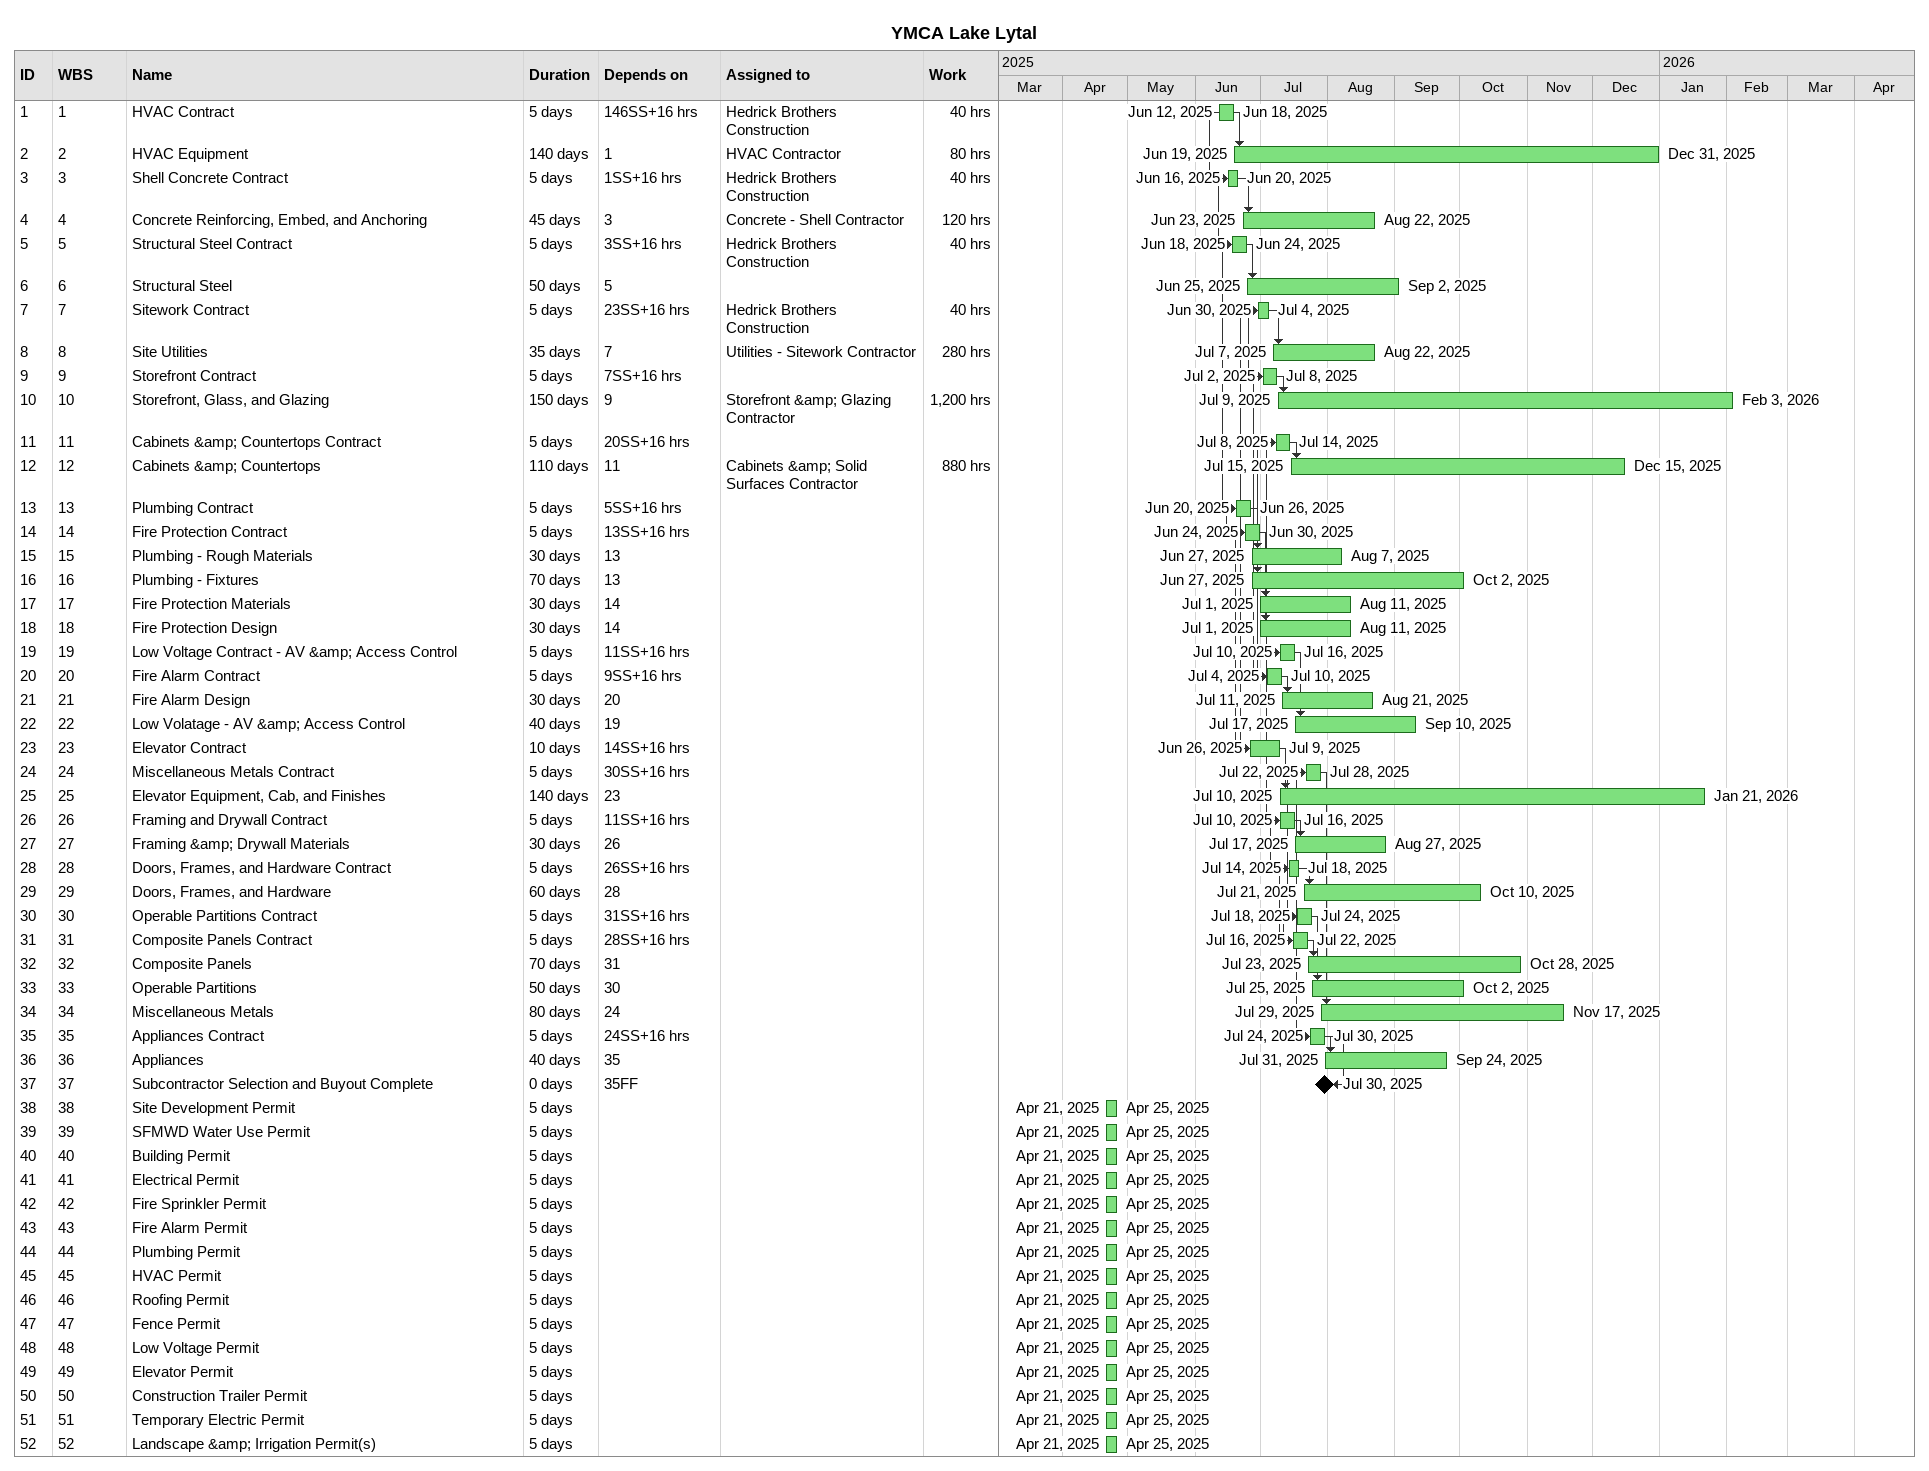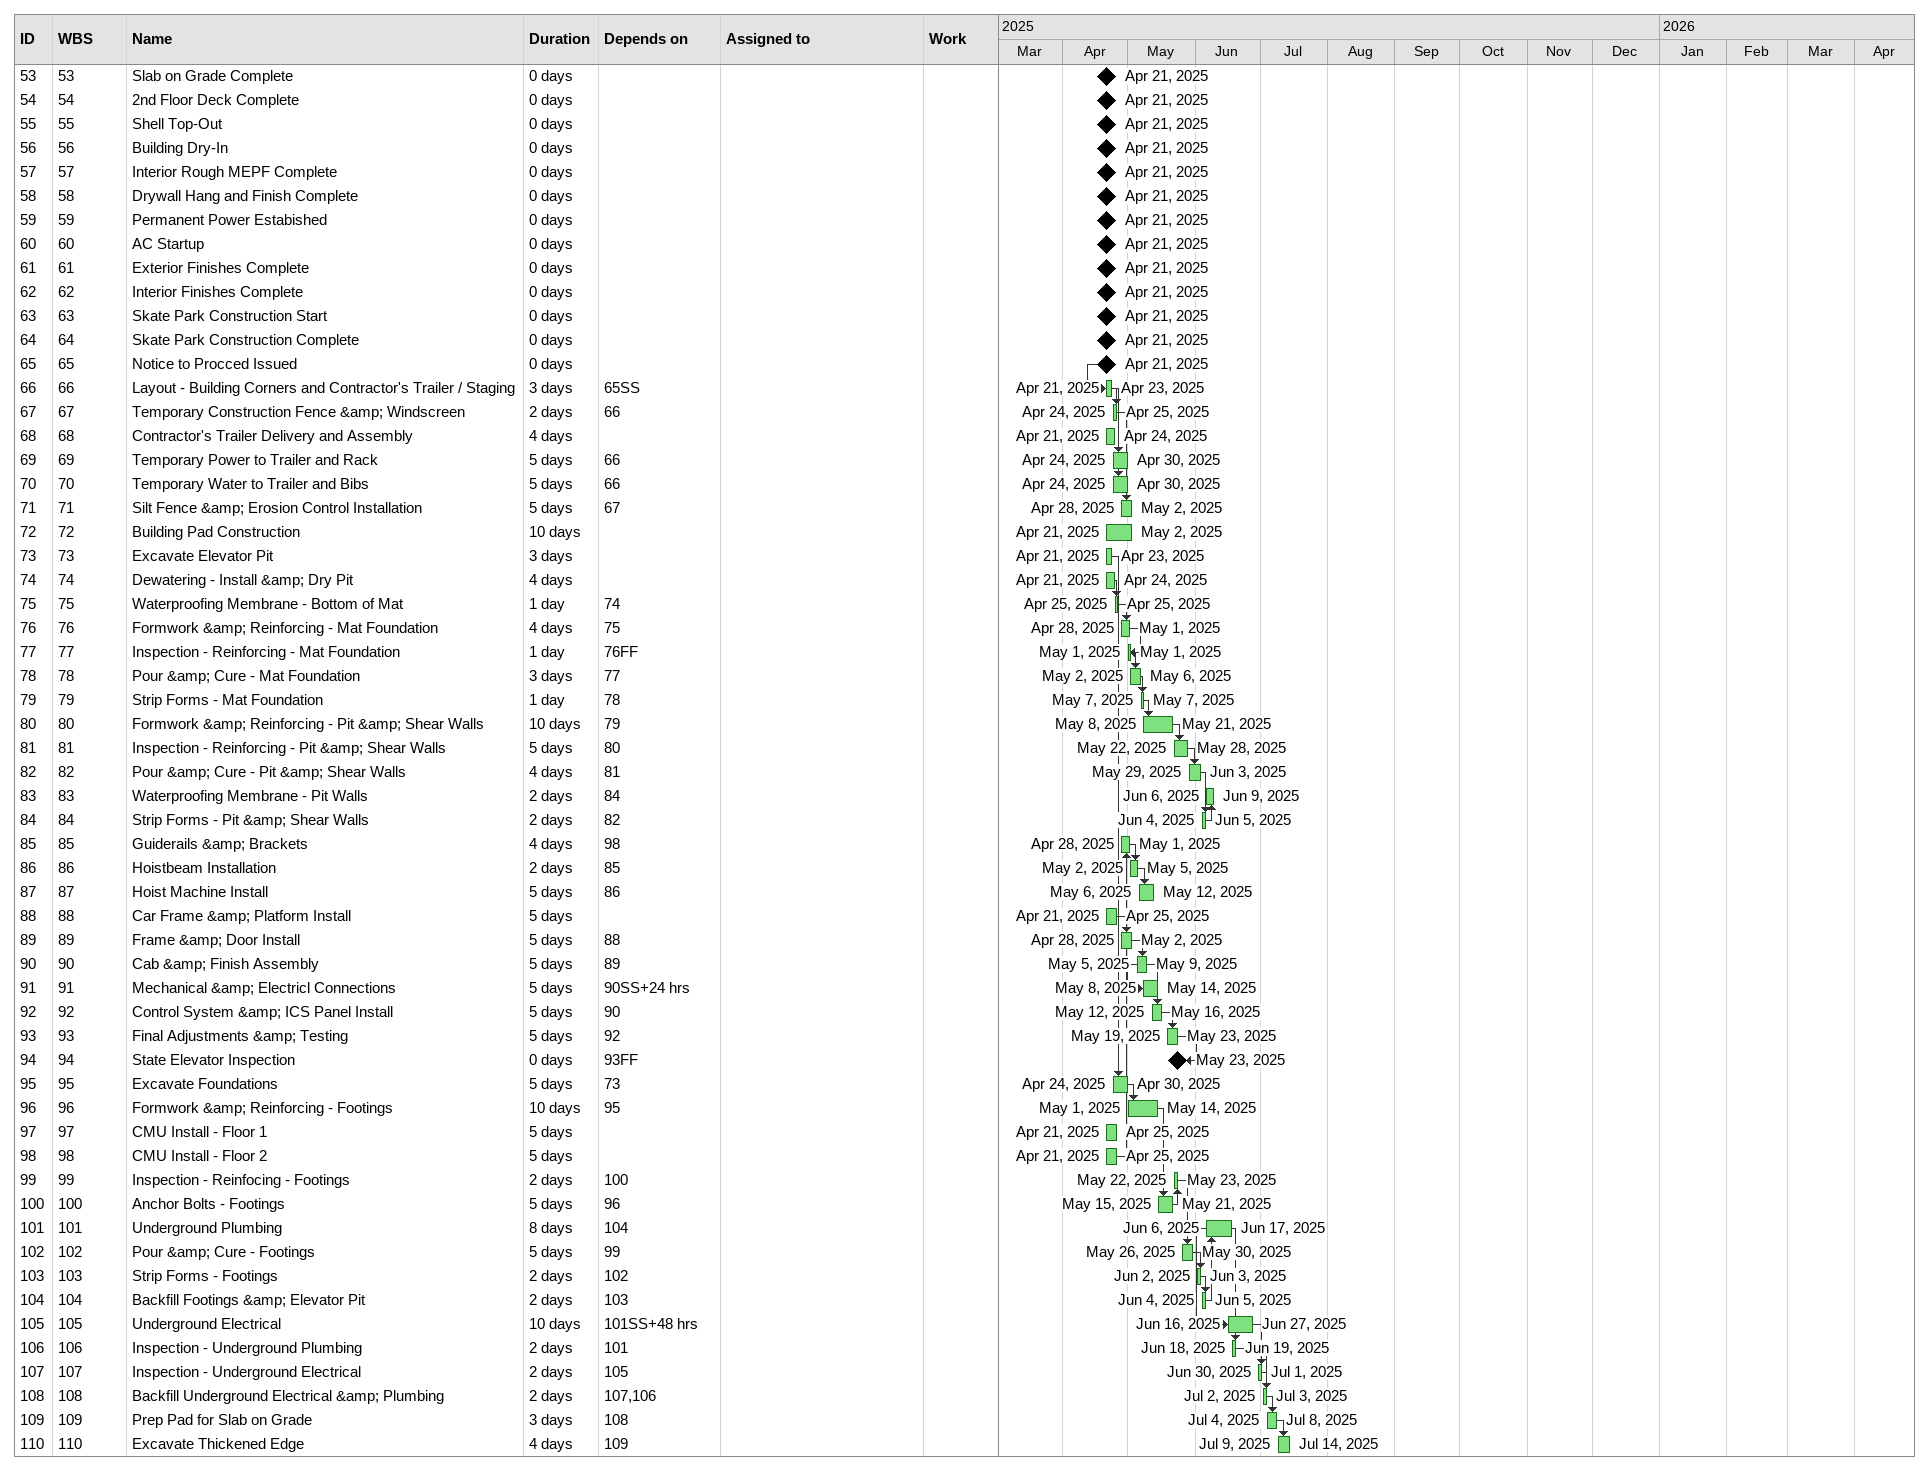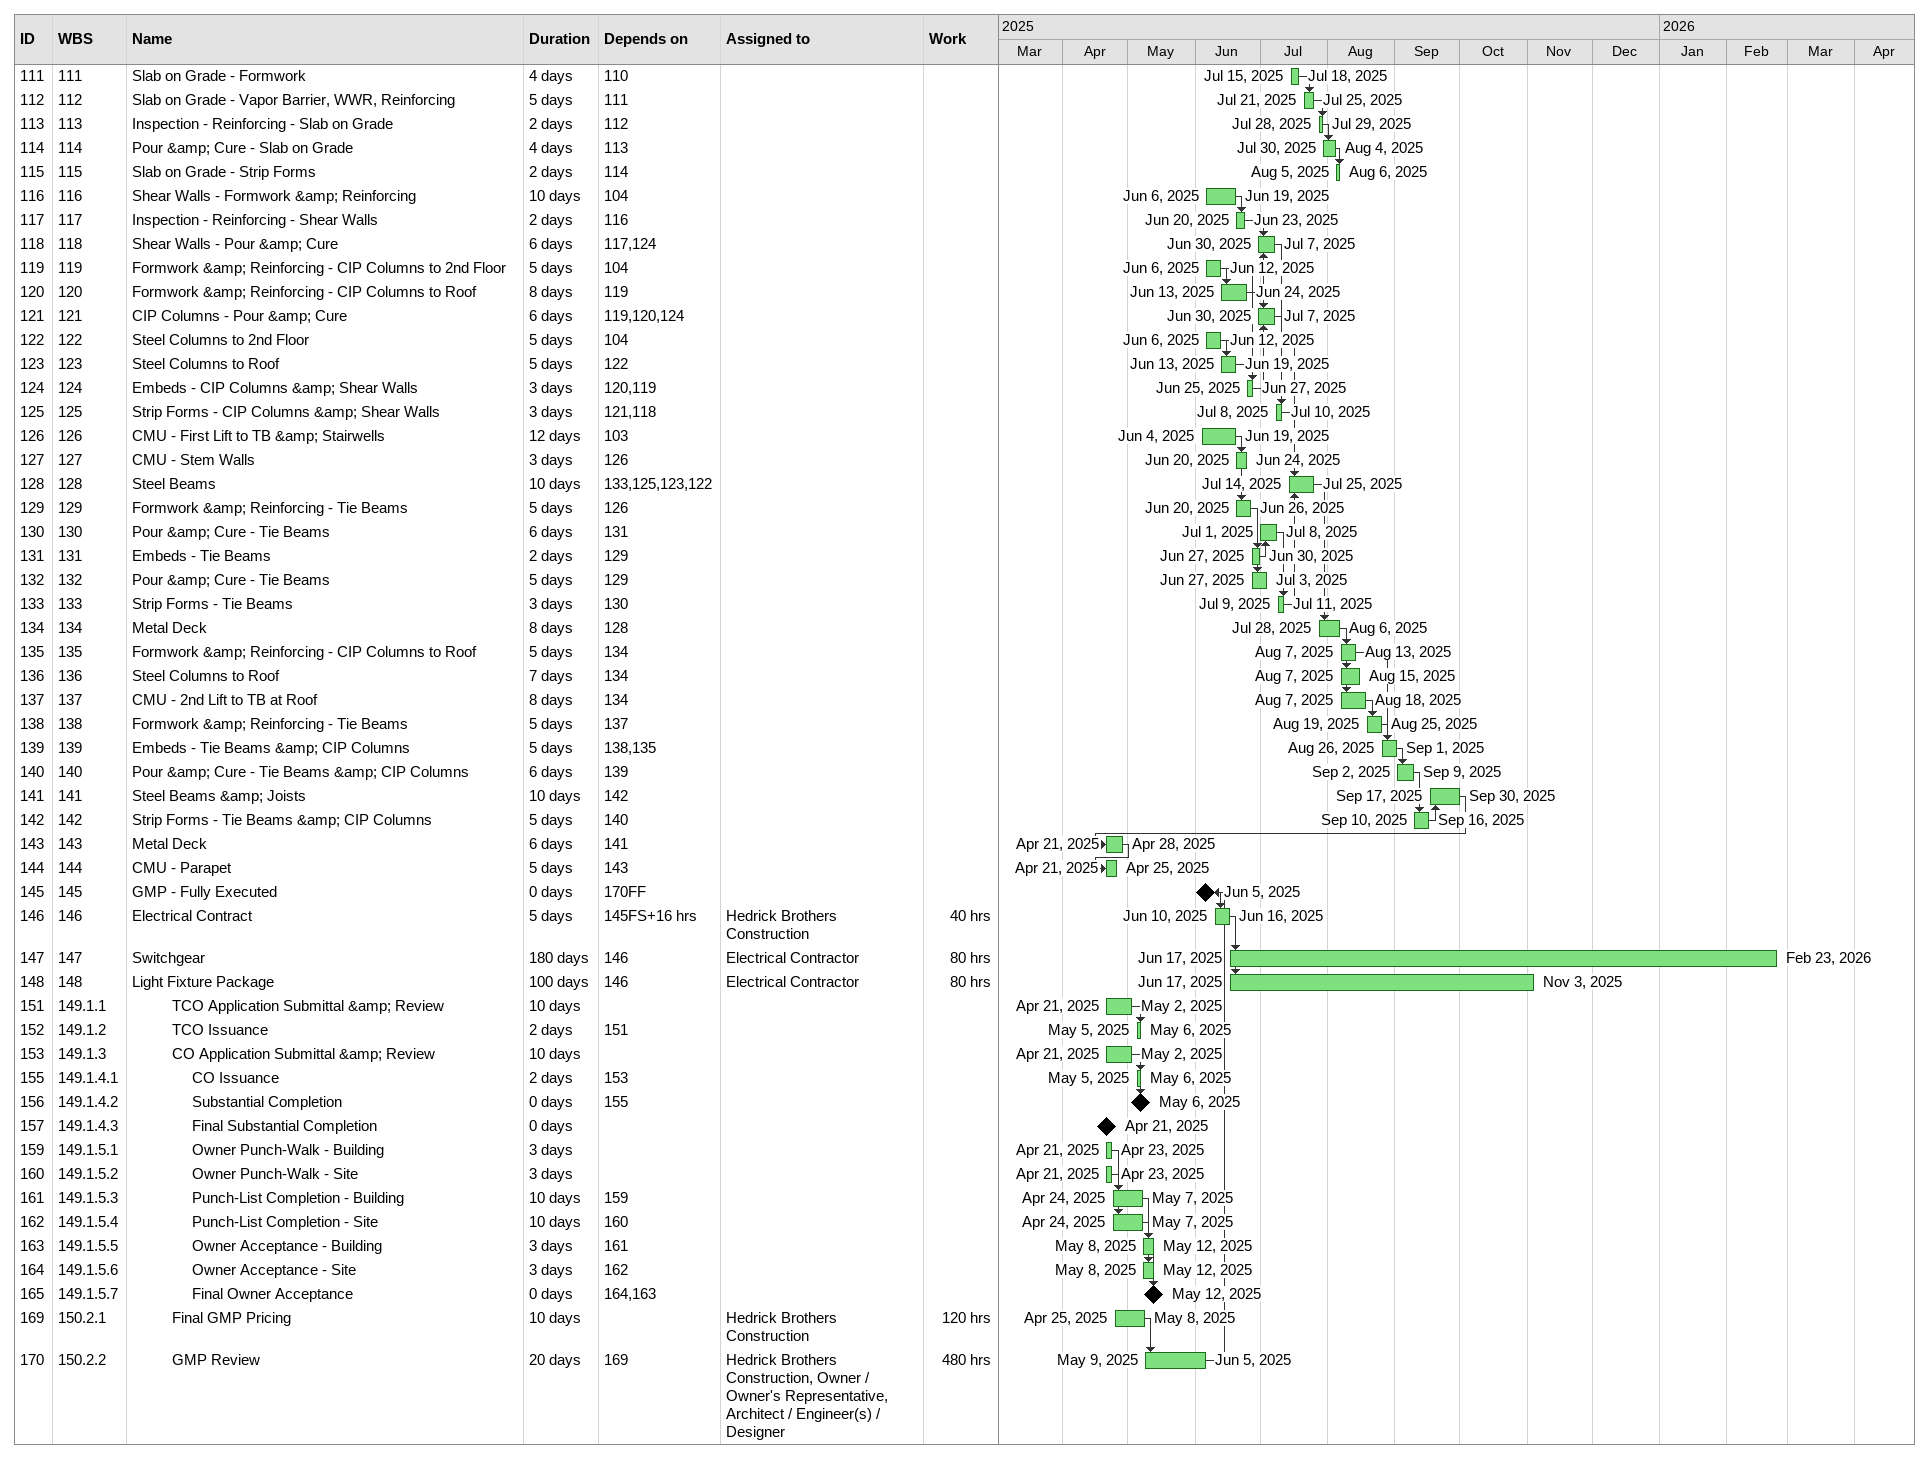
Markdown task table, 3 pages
YMCA Lake Lytal

| ID | WBS | Task | Duration | Start | Finish | Predecessors | Resources | Work (h) |
|---|---|---|---|---|---|---|---|---|
| 1 | 1 | HVAC Contract | 5d | 2025-06-12 | 2025-06-18 | 146SS+16h | Hedrick Brothers Construction | 40 |
| 2 | 2 | HVAC Equipment | 140d | 2025-06-19 | 2025-12-31 | 1 | HVAC Contractor | 80 |
| 3 | 3 | Shell Concrete Contract | 5d | 2025-06-16 | 2025-06-20 | 1SS+16h | Hedrick Brothers Construction | 40 |
| 4 | 4 | Concrete Reinforcing, Embed, and Anchoring | 45d | 2025-06-23 | 2025-08-22 | 3 | Concrete - Shell Contractor | 120 |
| 5 | 5 | Structural Steel Contract | 5d | 2025-06-18 | 2025-06-24 | 3SS+16h | Hedrick Brothers Construction | 40 |
| 6 | 6 | Structural Steel | 50d | 2025-06-25 | 2025-09-02 | 5 |  |  |
| 7 | 7 | Sitework Contract | 5d | 2025-06-30 | 2025-07-04 | 23SS+16h | Hedrick Brothers Construction | 40 |
| 8 | 8 | Site Utilities | 35d | 2025-07-07 | 2025-08-22 | 7 | Utilities - Sitework Contractor | 280 |
| 9 | 9 | Storefront Contract | 5d | 2025-07-02 | 2025-07-08 | 7SS+16h |  |  |
| 10 | 10 | Storefront, Glass, and Glazing | 150d | 2025-07-09 | 2026-02-03 | 9 | Storefront &amp; Glazing Contractor | 1200 |
| 11 | 11 | Cabinets &amp; Countertops Contract | 5d | 2025-07-08 | 2025-07-14 | 20SS+16h |  |  |
| 12 | 12 | Cabinets &amp; Countertops | 110d | 2025-07-15 | 2025-12-15 | 11 | Cabinets &amp; Solid Surfaces Contractor | 880 |
| 13 | 13 | Plumbing Contract | 5d | 2025-06-20 | 2025-06-26 | 5SS+16h |  |  |
| 14 | 14 | Fire Protection Contract | 5d | 2025-06-24 | 2025-06-30 | 13SS+16h |  |  |
| 15 | 15 | Plumbing - Rough Materials | 30d | 2025-06-27 | 2025-08-07 | 13 |  |  |
| 16 | 16 | Plumbing - Fixtures | 70d | 2025-06-27 | 2025-10-02 | 13 |  |  |
| 17 | 17 | Fire Protection Materials | 30d | 2025-07-01 | 2025-08-11 | 14 |  |  |
| 18 | 18 | Fire Protection Design | 30d | 2025-07-01 | 2025-08-11 | 14 |  |  |
| 19 | 19 | Low Voltage Contract - AV &amp; Access Control | 5d | 2025-07-10 | 2025-07-16 | 11SS+16h |  |  |
| 20 | 20 | Fire Alarm Contract | 5d | 2025-07-04 | 2025-07-10 | 9SS+16h |  |  |
| 21 | 21 | Fire Alarm Design | 30d | 2025-07-11 | 2025-08-21 | 20 |  |  |
| 22 | 22 | Low Volatage - AV &amp; Access Control | 40d | 2025-07-17 | 2025-09-10 | 19 |  |  |
| 23 | 23 | Elevator Contract | 10d | 2025-06-26 | 2025-07-09 | 14SS+16h |  |  |
| 24 | 24 | Miscellaneous Metals Contract | 5d | 2025-07-22 | 2025-07-28 | 30SS+16h |  |  |
| 25 | 25 | Elevator Equipment, Cab, and Finishes | 140d | 2025-07-10 | 2026-01-21 | 23 |  |  |
| 26 | 26 | Framing and Drywall Contract | 5d | 2025-07-10 | 2025-07-16 | 11SS+16h |  |  |
| 27 | 27 | Framing &amp; Drywall Materials | 30d | 2025-07-17 | 2025-08-27 | 26 |  |  |
| 28 | 28 | Doors, Frames, and Hardware Contract | 5d | 2025-07-14 | 2025-07-18 | 26SS+16h |  |  |
| 29 | 29 | Doors, Frames, and Hardware | 60d | 2025-07-21 | 2025-10-10 | 28 |  |  |
| 30 | 30 | Operable Partitions Contract | 5d | 2025-07-18 | 2025-07-24 | 31SS+16h |  |  |
| 31 | 31 | Composite Panels Contract | 5d | 2025-07-16 | 2025-07-22 | 28SS+16h |  |  |
| 32 | 32 | Composite Panels | 70d | 2025-07-23 | 2025-10-28 | 31 |  |  |
| 33 | 33 | Operable Partitions | 50d | 2025-07-25 | 2025-10-02 | 30 |  |  |
| 34 | 34 | Miscellaneous Metals | 80d | 2025-07-29 | 2025-11-17 | 24 |  |  |
| 35 | 35 | Appliances Contract | 5d | 2025-07-24 | 2025-07-30 | 24SS+16h |  |  |
| 36 | 36 | Appliances | 40d | 2025-07-31 | 2025-09-24 | 35 |  |  |
| 37 | 37 | Subcontractor Selection and Buyout Complete | 0d | 2025-07-30 | 2025-07-30 | 35FF |  |  |
| 38 | 38 | Site Development Permit | 5d | 2025-04-21 | 2025-04-25 |  |  |  |
| 39 | 39 | SFMWD Water Use Permit | 5d | 2025-04-21 | 2025-04-25 |  |  |  |
| 40 | 40 | Building Permit | 5d | 2025-04-21 | 2025-04-25 |  |  |  |
| 41 | 41 | Electrical Permit | 5d | 2025-04-21 | 2025-04-25 |  |  |  |
| 42 | 42 | Fire Sprinkler Permit | 5d | 2025-04-21 | 2025-04-25 |  |  |  |
| 43 | 43 | Fire Alarm Permit | 5d | 2025-04-21 | 2025-04-25 |  |  |  |
| 44 | 44 | Plumbing Permit | 5d | 2025-04-21 | 2025-04-25 |  |  |  |
| 45 | 45 | HVAC Permit | 5d | 2025-04-21 | 2025-04-25 |  |  |  |
| 46 | 46 | Roofing Permit | 5d | 2025-04-21 | 2025-04-25 |  |  |  |
| 47 | 47 | Fence Permit | 5d | 2025-04-21 | 2025-04-25 |  |  |  |
| 48 | 48 | Low Voltage Permit | 5d | 2025-04-21 | 2025-04-25 |  |  |  |
| 49 | 49 | Elevator Permit | 5d | 2025-04-21 | 2025-04-25 |  |  |  |
| 50 | 50 | Construction Trailer Permit | 5d | 2025-04-21 | 2025-04-25 |  |  |  |
| 51 | 51 | Temporary Electric Permit | 5d | 2025-04-21 | 2025-04-25 |  |  |  |
| 52 | 52 | Landscape &amp; Irrigation Permit(s) | 5d | 2025-04-21 | 2025-04-25 |  |  |  |
| 53 | 53 | Slab on Grade Complete | 0d | 2025-04-21 | 2025-04-21 |  |  |  |
| 54 | 54 | 2nd Floor Deck Complete | 0d | 2025-04-21 | 2025-04-21 |  |  |  |
| 55 | 55 | Shell Top-Out | 0d | 2025-04-21 | 2025-04-21 |  |  |  |
| 56 | 56 | Building Dry-In | 0d | 2025-04-21 | 2025-04-21 |  |  |  |
| 57 | 57 | Interior Rough MEPF Complete | 0d | 2025-04-21 | 2025-04-21 |  |  |  |
| 58 | 58 | Drywall Hang and Finish Complete | 0d | 2025-04-21 | 2025-04-21 |  |  |  |
| 59 | 59 | Permanent Power Estabished | 0d | 2025-04-21 | 2025-04-21 |  |  |  |
| 60 | 60 | AC Startup | 0d | 2025-04-21 | 2025-04-21 |  |  |  |
| 61 | 61 | Exterior Finishes Complete | 0d | 2025-04-21 | 2025-04-21 |  |  |  |
| 62 | 62 | Interior Finishes Complete | 0d | 2025-04-21 | 2025-04-21 |  |  |  |
| 63 | 63 | Skate Park Construction Start | 0d | 2025-04-21 | 2025-04-21 |  |  |  |
| 64 | 64 | Skate Park Construction Complete | 0d | 2025-04-21 | 2025-04-21 |  |  |  |
| 65 | 65 | Notice to Procced Issued | 0d | 2025-04-21 | 2025-04-21 |  |  |  |
| 66 | 66 | Layout - Building Corners and Contractor's Trailer / Staging | 3d | 2025-04-21 | 2025-04-23 | 65SS |  |  |
| 67 | 67 | Temporary Construction Fence &amp; Windscreen | 2d | 2025-04-24 | 2025-04-25 | 66 |  |  |
| 68 | 68 | Contractor's Trailer Delivery and Assembly | 4d | 2025-04-21 | 2025-04-24 |  |  |  |
| 69 | 69 | Temporary Power to Trailer and Rack | 5d | 2025-04-24 | 2025-04-30 | 66 |  |  |
| 70 | 70 | Temporary Water to Trailer and Bibs | 5d | 2025-04-24 | 2025-04-30 | 66 |  |  |
| 71 | 71 | Silt Fence &amp; Erosion Control Installation | 5d | 2025-04-28 | 2025-05-02 | 67 |  |  |
| 72 | 72 | Building Pad Construction | 10d | 2025-04-21 | 2025-05-02 |  |  |  |
| 73 | 73 | Excavate Elevator Pit | 3d | 2025-04-21 | 2025-04-23 |  |  |  |
| 74 | 74 | Dewatering - Install &amp; Dry Pit | 4d | 2025-04-21 | 2025-04-24 |  |  |  |
| 75 | 75 | Waterproofing Membrane - Bottom of Mat | 1d | 2025-04-25 | 2025-04-25 | 74 |  |  |
| 76 | 76 | Formwork &amp; Reinforcing - Mat Foundation | 4d | 2025-04-28 | 2025-05-01 | 75 |  |  |
| 77 | 77 | Inspection - Reinforcing - Mat Foundation | 1d | 2025-05-01 | 2025-05-01 | 76FF |  |  |
| 78 | 78 | Pour &amp; Cure - Mat Foundation | 3d | 2025-05-02 | 2025-05-06 | 77 |  |  |
| 79 | 79 | Strip Forms - Mat Foundation | 1d | 2025-05-07 | 2025-05-07 | 78 |  |  |
| 80 | 80 | Formwork &amp; Reinforcing - Pit &amp; Shear Walls | 10d | 2025-05-08 | 2025-05-21 | 79 |  |  |
| 81 | 81 | Inspection - Reinforcing - Pit &amp; Shear Walls | 5d | 2025-05-22 | 2025-05-28 | 80 |  |  |
| 82 | 82 | Pour &amp; Cure - Pit &amp; Shear Walls | 4d | 2025-05-29 | 2025-06-03 | 81 |  |  |
| 83 | 83 | Waterproofing Membrane - Pit Walls | 2d | 2025-06-06 | 2025-06-09 | 84 |  |  |
| 84 | 84 | Strip Forms - Pit &amp; Shear Walls | 2d | 2025-06-04 | 2025-06-05 | 82 |  |  |
| 85 | 85 | Guiderails &amp; Brackets | 4d | 2025-04-28 | 2025-05-01 | 98 |  |  |
| 86 | 86 | Hoistbeam Installation | 2d | 2025-05-02 | 2025-05-05 | 85 |  |  |
| 87 | 87 | Hoist Machine Install | 5d | 2025-05-06 | 2025-05-12 | 86 |  |  |
| 88 | 88 | Car Frame &amp; Platform Install | 5d | 2025-04-21 | 2025-04-25 |  |  |  |
| 89 | 89 | Frame &amp; Door Install | 5d | 2025-04-28 | 2025-05-02 | 88 |  |  |
| 90 | 90 | Cab &amp; Finish Assembly | 5d | 2025-05-05 | 2025-05-09 | 89 |  |  |
| 91 | 91 | Mechanical &amp; Electricl Connections | 5d | 2025-05-08 | 2025-05-14 | 90SS+24h |  |  |
| 92 | 92 | Control System &amp; ICS Panel Install | 5d | 2025-05-12 | 2025-05-16 | 90 |  |  |
| 93 | 93 | Final Adjustments &amp; Testing | 5d | 2025-05-19 | 2025-05-23 | 92 |  |  |
| 94 | 94 | State Elevator Inspection | 0d | 2025-05-23 | 2025-05-23 | 93FF |  |  |
| 95 | 95 | Excavate Foundations | 5d | 2025-04-24 | 2025-04-30 | 73 |  |  |
| 96 | 96 | Formwork &amp; Reinforcing - Footings | 10d | 2025-05-01 | 2025-05-14 | 95 |  |  |
| 97 | 97 | CMU Install - Floor 1 | 5d | 2025-04-21 | 2025-04-25 |  |  |  |
| 98 | 98 | CMU Install - Floor 2 | 5d | 2025-04-21 | 2025-04-25 |  |  |  |
| 99 | 99 | Inspection - Reinfocing - Footings | 2d | 2025-05-22 | 2025-05-23 | 100 |  |  |
| 100 | 100 | Anchor Bolts - Footings | 5d | 2025-05-15 | 2025-05-21 | 96 |  |  |
| 101 | 101 | Underground Plumbing | 8d | 2025-06-06 | 2025-06-17 | 104 |  |  |
| 102 | 102 | Pour &amp; Cure - Footings | 5d | 2025-05-26 | 2025-05-30 | 99 |  |  |
| 103 | 103 | Strip Forms - Footings | 2d | 2025-06-02 | 2025-06-03 | 102 |  |  |
| 104 | 104 | Backfill Footings &amp; Elevator Pit | 2d | 2025-06-04 | 2025-06-05 | 103 |  |  |
| 105 | 105 | Underground Electrical | 10d | 2025-06-16 | 2025-06-27 | 101SS+48h |  |  |
| 106 | 106 | Inspection - Underground Plumbing | 2d | 2025-06-18 | 2025-06-19 | 101 |  |  |
| 107 | 107 | Inspection - Underground Electrical | 2d | 2025-06-30 | 2025-07-01 | 105 |  |  |
| 108 | 108 | Backfill Underground Electrical &amp; Plumbing | 2d | 2025-07-02 | 2025-07-03 | 107, 106 |  |  |
| 109 | 109 | Prep Pad for Slab on Grade | 3d | 2025-07-04 | 2025-07-08 | 108 |  |  |
| 110 | 110 | Excavate Thickened Edge | 4d | 2025-07-09 | 2025-07-14 | 109 |  |  |
| 111 | 111 | Slab on Grade - Formwork | 4d | 2025-07-15 | 2025-07-18 | 110 |  |  |
| 112 | 112 | Slab on Grade - Vapor Barrier, WWR, Reinforcing | 5d | 2025-07-21 | 2025-07-25 | 111 |  |  |
| 113 | 113 | Inspection - Reinforcing - Slab on Grade | 2d | 2025-07-28 | 2025-07-29 | 112 |  |  |
| 114 | 114 | Pour &amp; Cure - Slab on Grade | 4d | 2025-07-30 | 2025-08-04 | 113 |  |  |
| 115 | 115 | Slab on Grade - Strip Forms | 2d | 2025-08-05 | 2025-08-06 | 114 |  |  |
| 116 | 116 | Shear Walls - Formwork &amp; Reinforcing | 10d | 2025-06-06 | 2025-06-19 | 104 |  |  |
| 117 | 117 | Inspection - Reinforcing - Shear Walls | 2d | 2025-06-20 | 2025-06-23 | 116 |  |  |
| 118 | 118 | Shear Walls - Pour &amp; Cure | 6d | 2025-06-30 | 2025-07-07 | 117, 124 |  |  |
| 119 | 119 | Formwork &amp; Reinforcing - CIP Columns to 2nd Floor | 5d | 2025-06-06 | 2025-06-12 | 104 |  |  |
| 120 | 120 | Formwork &amp; Reinforcing - CIP Columns to Roof | 8d | 2025-06-13 | 2025-06-24 | 119 |  |  |
| 121 | 121 | CIP Columns - Pour &amp; Cure | 6d | 2025-06-30 | 2025-07-07 | 119, 120, 124 |  |  |
| 122 | 122 | Steel Columns to 2nd Floor | 5d | 2025-06-06 | 2025-06-12 | 104 |  |  |
| 123 | 123 | Steel Columns to Roof | 5d | 2025-06-13 | 2025-06-19 | 122 |  |  |
| 124 | 124 | Embeds - CIP Columns &amp; Shear Walls | 3d | 2025-06-25 | 2025-06-27 | 120, 119 |  |  |
| 125 | 125 | Strip Forms - CIP Columns &amp; Shear Walls | 3d | 2025-07-08 | 2025-07-10 | 121, 118 |  |  |
| 126 | 126 | CMU - First Lift to TB &amp; Stairwells | 12d | 2025-06-04 | 2025-06-19 | 103 |  |  |
| 127 | 127 | CMU - Stem Walls | 3d | 2025-06-20 | 2025-06-24 | 126 |  |  |
| 128 | 128 | Steel Beams | 10d | 2025-07-14 | 2025-07-25 | 133, 125, 123, 122 |  |  |
| 129 | 129 | Formwork &amp; Reinforcing - Tie Beams | 5d | 2025-06-20 | 2025-06-26 | 126 |  |  |
| 130 | 130 | Pour &amp; Cure - Tie Beams | 6d | 2025-07-01 | 2025-07-08 | 131 |  |  |
| 131 | 131 | Embeds - Tie Beams | 2d | 2025-06-27 | 2025-06-30 | 129 |  |  |
| 132 | 132 | Pour &amp; Cure - Tie Beams | 5d | 2025-06-27 | 2025-07-03 | 129 |  |  |
| 133 | 133 | Strip Forms - Tie Beams | 3d | 2025-07-09 | 2025-07-11 | 130 |  |  |
| 134 | 134 | Metal Deck | 8d | 2025-07-28 | 2025-08-06 | 128 |  |  |
| 135 | 135 | Formwork &amp; Reinforcing - CIP Columns to Roof | 5d | 2025-08-07 | 2025-08-13 | 134 |  |  |
| 136 | 136 | Steel Columns to Roof | 7d | 2025-08-07 | 2025-08-15 | 134 |  |  |
| 137 | 137 | CMU - 2nd Lift to TB at Roof | 8d | 2025-08-07 | 2025-08-18 | 134 |  |  |
| 138 | 138 | Formwork &amp; Reinforcing - Tie Beams | 5d | 2025-08-19 | 2025-08-25 | 137 |  |  |
| 139 | 139 | Embeds - Tie Beams &amp; CIP Columns | 5d | 2025-08-26 | 2025-09-01 | 138, 135 |  |  |
| 140 | 140 | Pour &amp; Cure - Tie Beams &amp; CIP Columns | 6d | 2025-09-02 | 2025-09-09 | 139 |  |  |
| 141 | 141 | Steel Beams &amp; Joists | 10d | 2025-09-17 | 2025-09-30 | 142 |  |  |
| 142 | 142 | Strip Forms - Tie Beams &amp; CIP Columns | 5d | 2025-09-10 | 2025-09-16 | 140 |  |  |
| 143 | 143 | Metal Deck | 6d | 2025-04-21 | 2025-04-28 | 141 |  |  |
| 144 | 144 | CMU - Parapet | 5d | 2025-04-21 | 2025-04-25 | 143 |  |  |
| 145 | 145 | GMP - Fully Executed | 0d | 2025-06-05 | 2025-06-05 | 170FF |  |  |
| 146 | 146 | Electrical Contract | 5d | 2025-06-10 | 2025-06-16 | 145FS+16h | Hedrick Brothers Construction | 40 |
| 147 | 147 | Switchgear | 180d | 2025-06-17 | 2026-02-23 | 146 | Electrical Contractor | 80 |
| 148 | 148 | Light Fixture Package | 100d | 2025-06-17 | 2025-11-03 | 146 | Electrical Contractor | 80 |
| 151 | 149.1.1 | TCO Application Submittal &amp; Review | 10d | 2025-04-21 | 2025-05-02 |  |  |  |
| 152 | 149.1.2 | TCO Issuance | 2d | 2025-05-05 | 2025-05-06 | 151 |  |  |
| 153 | 149.1.3 | CO Application Submittal &amp; Review | 10d | 2025-04-21 | 2025-05-02 |  |  |  |
| 155 | 149.1.4.1 | CO Issuance | 2d | 2025-05-05 | 2025-05-06 | 153 |  |  |
| 156 | 149.1.4.2 | Substantial Completion | 0d | 2025-05-06 | 2025-05-06 | 155 |  |  |
| 157 | 149.1.4.3 | Final Substantial Completion | 0d | 2025-04-21 | 2025-04-21 |  |  |  |
| 159 | 149.1.5.1 | Owner Punch-Walk - Building | 3d | 2025-04-21 | 2025-04-23 |  |  |  |
| 160 | 149.1.5.2 | Owner Punch-Walk - Site | 3d | 2025-04-21 | 2025-04-23 |  |  |  |
| 161 | 149.1.5.3 | Punch-List Completion - Building | 10d | 2025-04-24 | 2025-05-07 | 159 |  |  |
| 162 | 149.1.5.4 | Punch-List Completion - Site | 10d | 2025-04-24 | 2025-05-07 | 160 |  |  |
| 163 | 149.1.5.5 | Owner Acceptance - Building | 3d | 2025-05-08 | 2025-05-12 | 161 |  |  |
| 164 | 149.1.5.6 | Owner Acceptance - Site | 3d | 2025-05-08 | 2025-05-12 | 162 |  |  |
| 165 | 149.1.5.7 | Final Owner Acceptance | 0d | 2025-05-12 | 2025-05-12 | 164, 163 |  |  |
| 169 | 150.2.1 | Final GMP Pricing | 10d | 2025-04-25 | 2025-05-08 |  | Hedrick Brothers Construction | 120 |
| 170 | 150.2.2 | GMP Review | 20d | 2025-05-09 | 2025-06-05 | 169 | Hedrick Brothers Construction, Owner / Owner's Representative, Architect / Engineer(s) / Designer | 480 |
